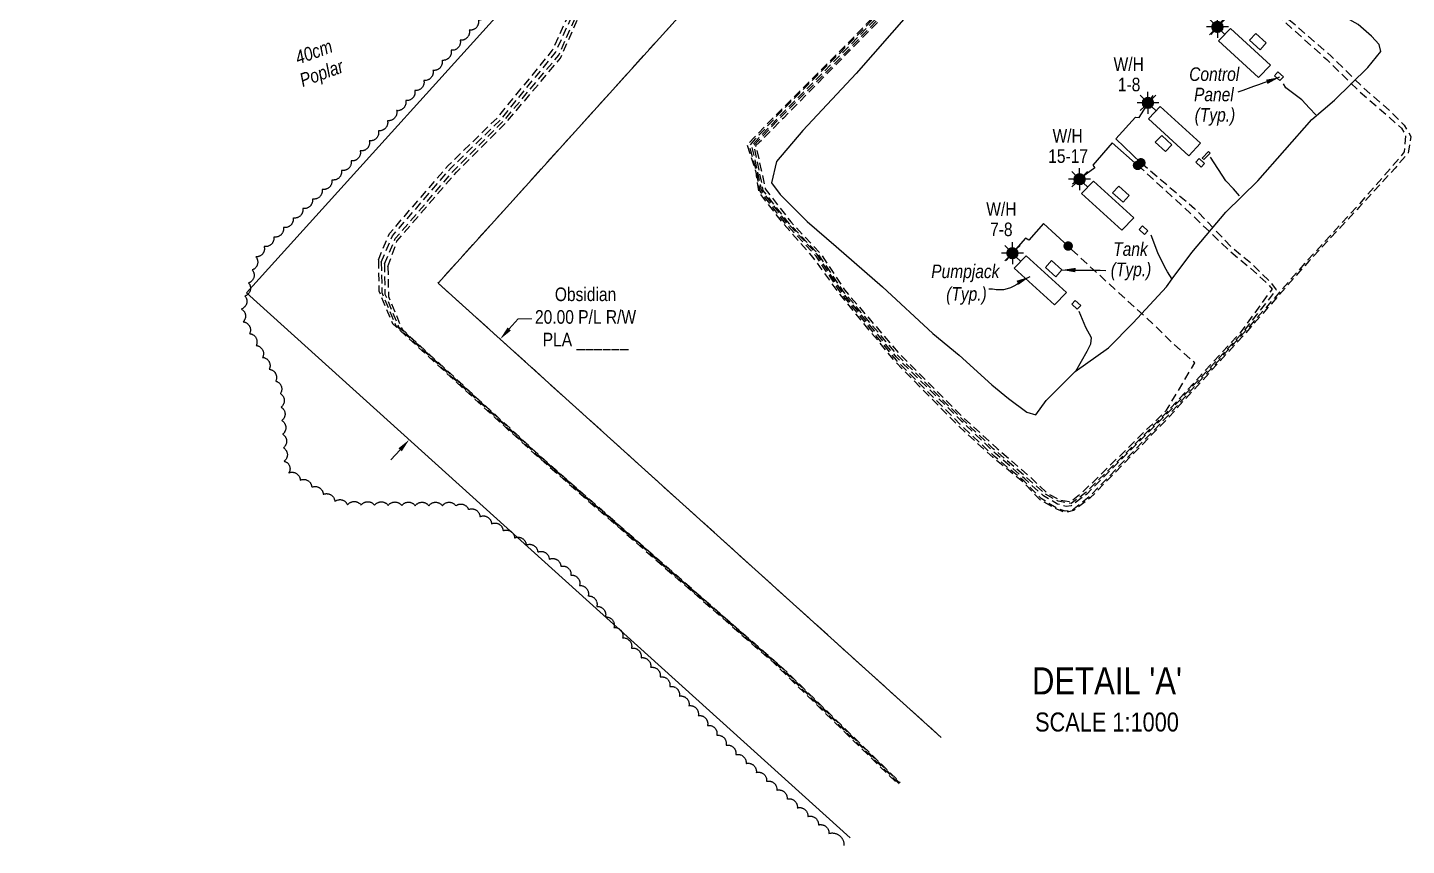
# Model space of a CAD drawing. Extents: x 603640 to 611240, y 5875768 to 5880939.
# Drawn here: x 603721 to 604737, y 5878498 to 5879101 of the extents above; entities that cross this region are included whole.
import ezdxf

# ---------------------------------------------------------------- set-up
doc = ezdxf.new("R2010")
doc.units = 0
doc.header["$LTSCALE"] = 5
doc.header["$PDMODE"] = 34
doc.header["$PDSIZE"] = 0.03
for name, pattern in [('0', [1, 1, 0]), ('foc-ACCESSROAD', [3.75, 2.5, -1.25]), ('UG_PIPE', [1.875, 1.25, -0.625])]:
    doc.linetypes.add(name, pattern=pattern)
doc.layers.get('Defpoints').update_dxf_attribs({"color": 9})
for name, color, linetype in [('AS-CABLE', 224, 'foc-CABLE'), ('AS-PIPE-UG', 44, 'UG_PIPE'), ('AS-SYMBOL', 7, 'Continuous'), ('C-RW', 13, 'Continuous'), ('C-WS', 13, 'foc-ACCESSROAD'), ('C-WS-S', 8, 'Continuous'), ('DETAIL-T', 7, 'Continuous'), ('T-BUSH', 110, '0'), ('T-BUSH-T', 110, 'Continuous')]:
    doc.layers.add(name, color=color, linetype=linetype)
for name, color, linetype, lineweight in [('AS-GENERAL', 48, 'Continuous', 18), ('C-RW-T', 13, 'Continuous', 9), ('C-WS-T', 13, 'Continuous', 9), ('T-TEXT', 48, 'Continuous', 18)]:
    doc.layers.add(name, color=color, linetype=linetype, lineweight=lineweight)
doc.layers.add('AS-PIPE-AG', color=7, linetype='Continuous', true_color=0x7d00fa)
doc.styles.add('80CG', font='ARIALN.TTF', dxfattribs={"height": 10})
doc.styles.add('80L', font='ARIALN.TTF', dxfattribs={"height": 10})
doc.styles.add('80LS', font='ARIALNI.TTF', dxfattribs={"height": 10})
doc.styles.add('foc-LtypeFont', font='ARIALN.TTF', dxfattribs={"height": 7.35})
doc.linetypes.add('foc-CABLE', pattern='A,2,-1,["C",foc-LtypeFont,S=0.2,R=0,X=-0.625,Y=-0.75],-1.24,8', length=12.24)
doc.dimstyles.new('Compass 5 000', dxfattribs={"dimscale": 5, "dimtxt": 9, "dimasz": 2, "dimexe": 0.2, "dimexo": 0.0625, "dimgap": 0.5, "dimtad": 0, "dimtih": 1, "dimtoh": 1, "dimzin": 0, "dimdsep": 46, "dimtxsty": '80CG', "dimcen": 0.1, "dimse1": 1, "dimse2": 1, "dimclrd": 256, "dimclrt": 256, "dimaunit": 1, "dimadec": 4, "dimazin": 0, "dimtfac": 0.06, "dimtofl": 0, "dimtmove": 0, "dimatfit": 1, "dimfxl": 0.2, "dimtolj": 1, "dimtzin": 0, "dimlwd": -1, "dimarcsym": 0})

# ---------------------------------------------------------------- blocks, each defined once
blk = doc.blocks.new('RISER')
h = blk.add_hatch(color=255)
h.dxf.hatch_style = 1
edge = h.paths.add_edge_path()
edge.add_arc((0, 0), 0.7, 0, 360)
blk.add_hatch(color=13).paths.add_polyline_path([(0.58, -0.15), (-0.58, -0.15, 0.774597)])
at = {"color": 13}
blk.add_line((-0.58, -0.15), (0.58, -0.15), dxfattribs=at)
blk.add_circle((0, 0), 0.6, dxfattribs=at)
blk = doc.blocks.new('GAS')
h = blk.add_hatch(color=255)
h.dxf.hatch_style = 1
edge = h.paths.add_edge_path()
edge.add_arc((0, 0), 0.9, 0, 360)
for p, q in [((-0.81, 0), (-1.62, 0)), ((-0.57, 0.57), (-1.14, 1.14)), ((0, 0.81), (0, 1.62)), ((0.57, 0.57), (1.14, 1.14)), ((1.62, 0), (0.81, 0)), ((-0.57, -0.57), (-1.14, -1.14)), ((0, -0.81), (0, -1.62)), ((1.14, -1.14), (0.57, -0.57))]:
    blk.add_line(p, q)
blk.add_circle((0, 0), 0.8)
blk = doc.blocks.new('*D522')
at = {"layer": 'C-RW-T', "transparency": 16777216}
for p, q in [((604075.9, 5878878.9), (604082.6, 5878886.3)), ((604082.6, 5878886.3), (604092.6, 5878886.3)), ((603995.5, 5878789.9), (603988.8, 5878782.5))]:
    blk.add_line(p, q, dxfattribs=at)
for points in [[(604074.7, 5878880), (604077.1, 5878877.7), (604069.2, 5878871.4)], [(603994.3, 5878791), (603996.8, 5878788.8), (604002.2, 5878797.3)]]:
    blk.add_solid(points, dxfattribs=at)
at = {"layer": 'Defpoints', "color": 0, "transparency": 16777216}
for p in [(604068.5, 5878872.1), (604069.2, 5878871.4), (604001.5, 5878798)]:
    blk.add_point(p, dxfattribs=at)
at = {"layer": 'C-RW-T', "transparency": 16777216, "insert": (604132.1, 5878886.3), "char_height": 10, "attachment_point": 5, "style": '80CG'}
blk.add_mtext('\\A1;Obsidian\\P20.00 P/L R/W\\PPLA ______', dxfattribs=at)

msp = doc.modelspace()

# ---------------------------------------------------------------- linework, layer by layer
at = {"layer": 'AS-CABLE', "flags": 128}
for points in [[(604364.432, 5879365.103), (604359.716, 5879366.027), (604351.633, 5879363.829), (604341.056, 5879353.782), (604335.591, 5879349.606), (604329.426, 5879340.458), (604323.047, 5879332.875), (604303.858, 5879310.109), (604298.667, 5879295.181), (604302.424, 5879287.603), (604314.998, 5879275.668), (604356.973, 5879241.811), (604392.149, 5879212.605), (604425.501, 5879187.781), (604425.436, 5879181.392), (604413.861, 5879160.015), (604397.914, 5879141.06), (604369.937, 5879110.961), (604331.38, 5879067.062), (604292.092, 5879024.998), (604272.814, 5879002.267), (604269.067, 5878986.53), (604275.361, 5878977.817), (604295.35, 5878957.939), (604316.717, 5878939.729), (604350.908, 5878909.804), (604387.952, 5878875.628), (604407.311, 5878859.616), (604431.406, 5878837.714), (604443.646, 5878827.618), (604457.304, 5878817.706), (604463.759, 5878815.553), (604471.312, 5878826.214), (604492.695, 5878847.666), (604517.384, 5878865.026), (604535.424, 5878883.321), (604559.968, 5878909.929), (604564.215, 5878915.854), (604578.738, 5878935.093), (604603.737, 5878964.983), (604627.272, 5878988.014), (604667.099, 5879033.236), (604683.785, 5879047.414), (604708.379, 5879071.434), (604717.856, 5879083.164), (604716.832, 5879088.33), (604711.167, 5879094.534), (604701.205, 5879103.027), (604692.802, 5879107.873)], [(604670.111, 5879036.678), (604665.43, 5879041.519), (604659.785, 5879047.649), (604647.9, 5879056.616), (604646.141, 5879059.339)], [(604613.813, 5878976.933), (604609.387, 5878982.153), (604603.697, 5878987.904), (604592.451, 5879005.409)], [(604564.195, 5878915.669), (604560.728, 5878920.9), (604558.769, 5878924.427), (604553.673, 5878935.063), (604548.778, 5878947.987)], [(604493.209, 5878847.916), (604501.697, 5878862.494), (604504.425, 5878867.819), (604504.829, 5878872.29), (604500.598, 5878879.854), (604495.657, 5878891.769)]]:
    msp.add_lwpolyline(points, dxfattribs=at)
at = {"layer": 'AS-GENERAL', "flags": 128}
for points in [[(604636.734, 5879073.171), (604627.92, 5879064.037), (604598.299, 5879091.047), (604607.113, 5879100.181)], [(604621.204, 5879091.576), (604625.818, 5879096.551), (604633.393, 5879089.686), (604628.995, 5879084.609)], [(604576.61, 5879006.359), (604585.008, 5879015.829), (604555.388, 5879042.839), (604546.926, 5879033.733)], [(604556.567, 5879021.488), (604551.848, 5879016.593), (604559.381, 5879009.681), (604564.032, 5879014.528)], [(604586.34, 5879004.724), (604591.08, 5879009.529), (604592.299, 5879008.277), (604587.58, 5879003.616)], [(604535.895, 5878960.776), (604527.082, 5878951.642), (604497.461, 5878978.652), (604506.274, 5878987.786)], [(604520.366, 5878979.181), (604524.979, 5878984.157), (604532.555, 5878977.292), (604528.157, 5878972.215)], [(604486.385, 5878905.822), (604477.571, 5878896.688), (604447.95, 5878923.698), (604456.764, 5878932.832)], [(604470.855, 5878924.227), (604475.469, 5878929.203), (604483.044, 5878922.338), (604478.646, 5878917.261)]]:
    msp.add_lwpolyline(points, close=True, dxfattribs=at)
for points in [[(604646.141, 5879064.592), (604643.618, 5879061.825), (604639.633, 5879065.459), (604642.156, 5879068.226), (604646.141, 5879064.592)], [(604585.636, 5878998.085), (604588.16, 5879000.853), (604584.175, 5879004.487), (604581.651, 5879001.719), (604585.636, 5878998.085)], [(604546.372, 5878951.223), (604543.848, 5878948.455), (604539.863, 5878952.089), (604542.387, 5878954.857), (604546.372, 5878951.223)], [(604496.862, 5878896.269), (604494.338, 5878893.501), (604490.353, 5878897.135), (604492.876, 5878899.903), (604496.862, 5878896.269)]]:
    msp.add_lwpolyline(points, dxfattribs=at)
at = {"layer": 'AS-PIPE-AG', "flags": 128}
for points in [[(604640.975, 5879110.836), (604622.21, 5879127.563), (604613.048, 5879117.05), (604611.436, 5879118.321), (604592.66, 5879095.681)], [(604541.194, 5879001.307), (604522.688, 5879018.891), (604537.358, 5879034.993), (604539.899, 5879034.57), (604550.222, 5879050.865)], [(604538.851, 5878999.359), (604519.961, 5879015.95), (604505.713, 5878999.654), (604507.402, 5878997.544), (604490.876, 5878985.497)], [(604487.644, 5878939.969), (604469.39, 5878956.644), (604458.776, 5878944.291), (604456.106, 5878945.773), (604441.712, 5878929.213)]]:
    msp.add_lwpolyline(points, dxfattribs=at)
at = {"layer": 'AS-PIPE-UG', "flags": 128}
for points in [[(604643.613, 5879113.264), (604643.693, 5879112.659), (604681.447, 5879079.737), (604704.667, 5879056.946), (604725.57, 5879038.661), (604735.067, 5879029.049), (604740.087, 5879020.646), (604738.009, 5879008.277), (604728.422, 5878997.321), (604702.059, 5878968.585), (604664.89, 5878928.823), (604617.83, 5878875.333), (604560.907, 5878812.935), (604503.905, 5878754.374), (604491.526, 5878745.057), (604485.825, 5878743.533), (604479.326, 5878746.131), (604467.306, 5878752.72), (604454.307, 5878766.134), (604432.375, 5878784.094), (604406.612, 5878807.669), (604359.936, 5878855.09), (604319.11, 5878904.903), (604299.851, 5878931.566), (604278.249, 5878955.805), (604259.75, 5878979.88), (604257.726, 5878994.528), (604257.646, 5878994.768), (604251.302, 5879014.486), (604256.272, 5879019.842), (604273.893, 5879038.127), (604319.44, 5879083.494), (604357.613, 5879122.336), (604375.568, 5879142.974), (604388.672, 5879159.65), (604390.59, 5879169.542), (604388.242, 5879175.831), (604367.859, 5879192.372), (604341.371, 5879216.987), (604313.165, 5879247.227), (604280.537, 5879280.748), (604257.287, 5879301.681), (604217.81, 5879336.911), (604203.187, 5879349.246), (604200.784, 5879352.129), (604203.681, 5879356.02), (604212.104, 5879365.802)], [(604541.194, 5879001.307), (604541.459, 5879001.247), (604580.761, 5878967.621), (604607.503, 5878939.654), (604622.786, 5878926.995), (604635.29, 5878914.75), (604640.96, 5878907.736), (604616.091, 5878876.232), (604560.368, 5878816.247), (604501.487, 5878757.312), (604489.952, 5878748.704), (604486.225, 5878748.219), (604479.77, 5878749.883), (604469.429, 5878756.018), (604455.671, 5878768.527), (604434.209, 5878787.067), (604409.634, 5878810.552), (604361.05, 5878858.247), (604321.088, 5878906.132), (604302.704, 5878933.679), (604280.262, 5878957.614), (604261.778, 5878981.039), (604258.825, 5878995.642), (604254.649, 5879013.842), (604258.141, 5879017.794), (604275.591, 5879036.198), (604320.923, 5879081.685), (604358.907, 5879120.732), (604377.516, 5879140.571), (604390.735, 5879158.846), (604393.553, 5879169.626), (604389.961, 5879177.775), (604368.898, 5879194.171), (604343.464, 5879217.816), (604314.893, 5879248.97), (604281.516, 5879281.863), (604259.41, 5879302.325), (604219.014, 5879338.035), (604205.065, 5879350.935), (604216.511, 5879361.871)], [(604538.876, 5878999.394), (604539.43, 5878999.114), (604577.424, 5878964.263), (604605.535, 5878937.256), (604621.622, 5878923.977), (604633.357, 5878913.381), (604637.863, 5878908.31), (604614.293, 5878876.037), (604560.183, 5878817.416), (604500.743, 5878758.371), (604489.732, 5878750.427), (604480.155, 5878752.001), (604470.388, 5878757.496), (604456.645, 5878769.781), (604432.495, 5878790.699), (604409.774, 5878812.216), (604362.144, 5878859.346), (604321.843, 5878906.782), (604304.072, 5878933.419), (604280.932, 5878957.919), (604263.047, 5878980.869), (604260.164, 5878995.163), (604256.153, 5879014.207), (604259.864, 5879017.993), (604276.476, 5879035.434), (604322.047, 5879080.626), (604360.435, 5879120.308), (604378.4, 5879139.941), (604392.314, 5879158.711), (604395.166, 5879169.377), (604390.675, 5879178.964), (604368.863, 5879196.019), (604344.633, 5879217.956), (604315.663, 5879250.014), (604282.311, 5879282.557), (604259.765, 5879303.624), (604219.533, 5879339.055), (604207.458, 5879349.896), (604218.309, 5879359.842)], [(604220.318, 5879357.884), (604210.756, 5879349.461), (604220.128, 5879339.774), (604261.173, 5879304.369), (604283.31, 5879283.541), (604317.336, 5879250.744), (604345.793, 5879218.506), (604369.992, 5879197.353), (604392.289, 5879179.748), (604397.464, 5879169.656), (604393.293, 5879156.832), (604378.84, 5879138.408), (604361.3, 5879118.994), (604322.052, 5879079.152), (604277.909, 5879034.275), (604260.034, 5879016.12), (604257.397, 5879013.692), (604261.603, 5878995.962), (604264.491, 5878982.054), (604283.235, 5878957.834), (604305.416, 5878934.179), (604322.902, 5878907.611), (604363.243, 5878860.605), (604410.823, 5878813.14), (604435.412, 5878790.869), (604457.944, 5878771.33), (604472.262, 5878757.911), (604480.949, 5878753.1), (604489.562, 5878751.731), (604498.939, 5878759.285), (604560.048, 5878818.945), (604580.836, 5878853.901), (604564.794, 5878868.174), (604551.111, 5878881.727), (604525.312, 5878905.153), (604488.233, 5878939.199), (604487.649, 5878939.954)], [(604640.975, 5879110.836), (604641.295, 5879110.391), (604678.184, 5879077.259), (604702.474, 5879053.569), (604723.007, 5879035.883), (604733.098, 5879026.676), (604736.296, 5879021.67), (604735.177, 5879009.251), (604725.969, 5878998.025), (604700.965, 5878969.694), (604664.241, 5878929.732), (604616.636, 5878875.578), (604560.528, 5878814.304), (604503.61, 5878755.658), (604490.936, 5878745.442), (604485.381, 5878744.567), (604478.791, 5878747.065), (604467.725, 5878753.919), (604455.031, 5878766.919), (604433.084, 5878785.178), (604407.945, 5878808.719), (604361.145, 5878855.789), (604320.399, 5878905.258), (604302.014, 5878932.5), (604279.948, 5878956.05), (604260.674, 5878980.405), (604258.046, 5878995.038), (604252.88, 5879013.492), (604257.347, 5879018.878), (604274.787, 5879037.627), (604319.879, 5879082.634), (604358.742, 5879122.156), (604376.807, 5879141.89), (604389.696, 5879159.415), (604392.578, 5879169.512), (604389.491, 5879176.666), (604368.369, 5879193.546), (604342.485, 5879217.372), (604314.304, 5879247.526), (604281.207, 5879280.973), (604257.661, 5879302.84), (604218.244, 5879337.521), (604202.812, 5879351.509)], [(603979.474, 5878929.702), (603987.722, 5878949.106), (604030.966, 5878999.259), (604067.74, 5879035.059), (604107.827, 5879084.183), (604132.646, 5879139.162), (604142.533, 5879180.762), (604147.538, 5879206.985), (604161.567, 5879240.527), (604165.269, 5879270.752), (604175.005, 5879297.934), (604186.661, 5879321.919), (604186.886, 5879322.044)], [(603981.642, 5878928.059), (603989.89, 5878947.462), (604033.134, 5878997.615), (604069.908, 5879033.416), (604109.995, 5879082.539), (604134.814, 5879137.518), (604144.701, 5879179.119), (604149.707, 5879205.342), (604163.735, 5879238.884), (604167.437, 5879269.108), (604177.174, 5879296.29), (604188.829, 5879320.275), (604189.054, 5879320.4)], [(603983.915, 5878926.855), (603991.989, 5878945.419), (604035.302, 5878995.972), (604071.772, 5879032.172), (604112.388, 5879080.636), (604137.222, 5879136.929), (604147.114, 5879178.969), (604152.28, 5879202.974), (604166.268, 5879237.984), (604169.31, 5879268.823), (604179.062, 5879295.906), (604190.523, 5879318.107), (604190.962, 5879318.442)], [(603986.473, 5878925.006), (603993.198, 5878943.671), (604036.961, 5878994.363), (604074.18, 5879031.502), (604113.657, 5879078.353), (604139.385, 5879136.749), (604148.523, 5879177.09), (604154.952, 5879202.674), (604167.846, 5879236.411), (604172.203, 5879269.313), (604181.235, 5879294.502), (604192.781, 5879316.414)], [(603979.474, 5878929.702), (603979.834, 5878906.981), (603989.826, 5878882.961), (604094.528, 5878786.897), (604270.82, 5878632.891), (604362.61, 5878543.357)], [(603981.642, 5878928.059), (603982.107, 5878905.777), (603992.099, 5878881.757), (604096.801, 5878785.693), (604273.093, 5878631.687), (604363.096, 5878543.895)], [(603983.915, 5878926.855), (603984.38, 5878904.573), (603994.372, 5878880.553), (604099.074, 5878784.489), (604275.366, 5878630.483), (604363.583, 5878544.434)], [(603986.473, 5878925.006), (603986.938, 5878902.725), (603996.93, 5878878.705), (604101.632, 5878782.64), (604277.924, 5878628.634), (604363.893, 5878544.778)]]:
    msp.add_lwpolyline(points, dxfattribs=at)
at = {"layer": 'C-RW'}
msp.add_lwpolyline([(604327.024, 5878503.96), (603882.45, 5878905.528), (604116.786, 5879164.916), (603883.415, 5879375.63), (603971.989, 5879429.296), (604077.05, 5879493.103), (604132.521, 5879554.394), (604206.683, 5879487.432), (604141.158, 5879415.074), (604049.99, 5879359.789), (604257.867, 5879172.094), (604023.517, 5878912.692), (604393.97, 5878578.075)], dxfattribs=at)
at = {"layer": 'C-RW', "flags": 128}
msp.add_lwpolyline([(604327.024, 5878503.96), (603882.45, 5878905.528), (604116.786, 5879164.916), (604079.895, 5879198.17), (604146.884, 5879272.338), (604257.867, 5879172.094), (604023.517, 5878912.692), (604393.97, 5878578.075)], dxfattribs=at)
at = {"layer": 'C-WS', "flags": 128}
msp.add_lwpolyline([(604393.97, 5878578.075), (604023.517, 5878912.692), (604458.723, 5879394.423), (604143.836, 5879678.738), (604379.608, 5879939.544)], dxfattribs=at)
at = {"layer": 'T-BUSH', "flags": 128}
msp.add_lwpolyline([(603721.084, 5879269.315, -0.52056705), (603729.555, 5879274.605, -0.52056705), (603738.026, 5879279.895, -0.52056705), (603746.498, 5879285.185, -0.52056705), (603754.969, 5879290.475, -0.52056705), (603763.44, 5879295.765, -0.52056705), (603771.912, 5879301.056, -0.52056705), (603780.383, 5879306.346, -0.52056705), (603788.855, 5879311.636, -0.52056705), (603797.326, 5879316.926, -0.52056705), (603805.797, 5879322.216, -0.52056705), (603814.269, 5879327.506, -0.52056705), (603822.74, 5879332.796, -0.52056705), (603831.211, 5879338.086, -0.52056705), (603839.683, 5879343.376, -0.52056705), (603848.154, 5879348.666, -0.52056705), (603856.626, 5879353.956, -0.52056705), (603865.337, 5879358.84, -0.52056705), (603874.049, 5879363.723, -0.52056705), (603882.762, 5879368.606, -0.52056705), (603891.474, 5879373.489, -0.52056705), (603900.186, 5879378.373, -0.52056705), (603908.898, 5879383.256, -0.52056705), (603918.429, 5879385.708, -0.52056705), (603928.32, 5879387.09, -0.52056705), (603938.212, 5879388.472, -0.52056705), (603948.103, 5879389.854, -0.52056705), (603957.121, 5879385.987, -0.52056705), (603966.031, 5879381.475, -0.52056705), (603974.941, 5879376.964, -0.52056705), (603983.852, 5879372.452, -0.52056705), (603992.762, 5879367.94, -0.52056705), (603998.823, 5879360.715, -0.52056705), (604002.894, 5879351.595, -0.52056705), (604006.966, 5879342.475, -0.52056705), (604011.037, 5879333.356, -0.52056705), (604015.108, 5879324.236, -0.52056705), (604019.18, 5879315.116, -0.52056705), (604023.251, 5879305.996, -0.52056705), (604027.322, 5879296.876, -0.52056705), (604031.394, 5879287.756, -0.52056705), (604035.465, 5879278.636, -0.52056705), (604039.536, 5879269.516, -0.52056705), (604043.608, 5879260.396, -0.52056705), (604047.679, 5879251.276, -0.52056705), (604051.75, 5879242.157, -0.52056705), (604055.822, 5879233.037, -0.52056705), (604059.893, 5879223.917, -0.52056705), (604063.964, 5879214.797, -0.52056705), (604069.721, 5879206.943, -0.52056705), (604077.502, 5879200.681, -0.52056705), (604085.283, 5879194.42, -0.52056705), (604090.674, 5879186.169, -0.52056705), (604095.417, 5879177.38, -0.52056705), (604100.16, 5879168.591, -0.52056705), (604097.443, 5879160.514, -0.52056705), (604091.122, 5879152.781, -0.52056705), (604084.801, 5879145.048, -0.52056705), (604078.481, 5879137.316, -0.52056705), (604072.16, 5879129.583, -0.52056705), (604065.839, 5879121.85, -0.52056705), (604059.518, 5879114.117, -0.52056705), (604053.151, 5879106.424, -0.52056705), (604046.458, 5879099.012, -0.52056705), (604039.764, 5879091.6, -0.52056705), (604033.07, 5879084.187, -0.52056705), (604026.376, 5879076.775, -0.52056705), (604019.682, 5879069.363, -0.52056705), (604012.988, 5879061.951, -0.52056705), (604006.294, 5879054.539, -0.52056705), (603999.6, 5879047.127, -0.52056705), (603992.907, 5879039.714, -0.52056705), (603986.213, 5879032.302, -0.52056705), (603979.519, 5879024.89, -0.52056705), (603972.825, 5879017.478, -0.52056705), (603966.131, 5879010.066, -0.52056705), (603959.429, 5879002.662, -0.52056705), (603952.304, 5878995.663, -0.52056705), (603945.178, 5878988.664, -0.52056705), (603938.053, 5878981.666, -0.52056705), (603930.928, 5878974.667, -0.52056705), (603923.803, 5878967.669, -0.52056705), (603916.678, 5878960.67, -0.52056705), (603909.552, 5878953.672, -0.52056705), (603902.427, 5878946.673, -0.52056705), (603895.302, 5878939.674, -0.52056705), (603889.25, 5878932.003, -0.52056705), (603886.583, 5878922.378, -0.52056705), (603883.915, 5878912.753, -0.52056705), (603881.248, 5878903.128, -0.52056705), (603878.581, 5878893.504, -0.52056705), (603879.834, 5878884.221, -0.52056705), (603884.643, 5878875.468, -0.52056705), (603889.452, 5878866.715, -0.52056705), (603894.261, 5878857.962, -0.52056705), (603899.07, 5878849.208, -0.52056705), (603903.879, 5878840.455, -0.52056705), (603907.294, 5878831.301, -0.52056705), (603907.86, 5878821.33, -0.52056705), (603908.427, 5878811.359, -0.52056705), (603908.994, 5878801.387, -0.52056705), (603909.561, 5878791.416, -0.52056705), (603910.128, 5878781.445, -0.52056705), (603913.467, 5878772.871, -0.52056705), (603921.955, 5878767.606, -0.52056705), (603930.442, 5878762.342, -0.52056705), (603938.929, 5878757.077, -0.52056705), (603947.416, 5878751.812, -0.52056705), (603956.731, 5878749.245, -0.52056705), (603966.718, 5878749.126, -0.52056705), (603976.704, 5878749.008, -0.52056705), (603986.691, 5878748.889, -0.52056705), (603996.678, 5878748.77, -0.52056705), (604006.664, 5878748.651, -0.52056705), (604016.652, 5878748.627, -0.52056705), (604026.639, 5878748.627, -0.52056705), (604036.626, 5878748.627, -0.52056705), (604045.84, 5878745.886, -0.52056705), (604054.353, 5878740.663, -0.52056705), (604062.865, 5878735.44, -0.52056705), (604071.378, 5878730.217, -0.52056705), (604079.891, 5878724.993, -0.52056705), (604088.403, 5878719.77, -0.52056705), (604096.916, 5878714.547, -0.52056705), (604105.429, 5878709.324, -0.52056705), (604113.941, 5878704.1, -0.52056705), (604121.351, 5878697.611, -0.52056705), (604127.693, 5878689.895, -0.52056705), (604134.035, 5878682.18, -0.52056705), (604140.377, 5878674.464, -0.52056705), (604146.719, 5878666.749, -0.52056705), (604153.06, 5878659.033, -0.52056705), (604159.402, 5878651.318, -0.52056705), (604165.921, 5878643.762, -0.52056705), (604172.985, 5878636.702, -0.52056705), (604180.05, 5878629.642, -0.52056705), (604187.114, 5878622.583, -0.52056705), (604194.179, 5878615.523, -0.52056705), (604201.243, 5878608.463, -0.52056705), (604208.294, 5878601.389, -0.52056705), (604215.136, 5878594.114, -0.52056705), (604221.979, 5878586.84, -0.52056705), (604228.822, 5878579.565, -0.52056705), (604235.665, 5878572.29, -0.52056705), (604242.821, 5878565.341, -0.52056705), (604250.37, 5878558.802, -0.52056705), (604257.92, 5878552.264, -0.52056705), (604265.469, 5878545.725, -0.52056705), (604273.019, 5878539.186, -0.52056705), (604280.568, 5878532.648, -0.52056705), (604288.118, 5878526.109, -0.52056705), (604295.849, 5878519.789, -0.52056705), (604303.639, 5878513.539, -0.52056705), (604311.429, 5878507.289, -0.52056705), (604322.434, 5878498.46, -0.52056705)], format="xyb", dxfattribs=at)

# ---------------------------------------------------------------- block references
at = {"layer": 'AS-SYMBOL', "color": 6, "xscale": 4.99790845, "yscale": 4.99790845, "zscale": 4.99790845}
for p in [(604538.851, 5878999.359), (604538.876, 5878999.394), (604541.194, 5879001.307), (604487.644, 5878939.969), (604487.649, 5878939.954)]:
    msp.add_blockref('RISER', p, dxfattribs=at)
at = {"layer": 'C-WS-S', "color": 6, "xscale": 4.993703744666632, "yscale": 4.993703744666632, "zscale": 4.993703744666632}
for p in [(604597.547, 5879101.349), (604546.44, 5879045.42), (604496.067, 5878989.178), (604446.558, 5878934.693)]:
    msp.add_blockref('GAS', p, dxfattribs=at)

# ---------------------------------------------------------------- texts
at = {"layer": 'AS-GENERAL', "insert": (604576.217, 5879071.572), "char_height": 9.98322, "attachment_point": 1, "line_spacing_factor": 0.900378, "style": '80L'}
msp.add_mtext_dynamic_manual_height_columns('\\pi0.59107;{\\fArial Narrow|b0|i1|c0|p34;Control \\P\\pi4.156;Panel\\P\\pi4.6293;(Typ.)}', width=37.49217, gutter_width=49.979, heights=[0], dxfattribs=at)
at = {"layer": 'C-WS-T', "char_height": 9.98741, "attachment_point": 1, "line_spacing_factor": 0.9, "style": '80L'}
for s, width, insert in [('\\pi0.80343;W/H\\P\\pi3.9713;1-8', 22.73302, (604520.308, 5879078.927)), ('\\pi4.3641;W/H\\P\\pi1.1826;15-17', 29.85443, (604471.787, 5879026.211)), ('\\pi0.80343;W/H\\P\\pi3.6205;7-8', 22.73302, (604426.506, 5878972.216))]:
    msp.add_mtext_dynamic_manual_height_columns(s, width=width, gutter_width=50, heights=[0], dxfattribs=dict(at, insert=insert))
at = {"layer": 'DETAIL-T', "color": 3, "insert": (604516.225, 5878605.902), "char_height": 19.96798, "width": 176.65113, "attachment_point": 5, "style": '80CG'}
msp.add_mtext("DETAIL 'A'\\P{\\H0.7x;SCALE 1:1000}", dxfattribs=at)
at = {"layer": 'T-BUSH-T', "linetype": 'Continuous', "insert": (603930.174, 5879087.703), "char_height": 9.9874, "width": 34.16334, "attachment_point": 2, "rotation": 20, "style": '80LS'}
msp.add_mtext('40cm \\PPoplar', dxfattribs=at)
at = {"layer": 'T-TEXT', "insert": (604386.422, 5878926.326), "char_height": 9.98322, "attachment_point": 1, "style": '80L'}
msp.add_mtext_dynamic_manual_height_columns('\\pi0.35782;{\\fArial Narrow|b0|i1|c0|p34;Pumpjack\\P\\pi11.376;(Typ.)}', width=50.98583, gutter_width=49.979, heights=[0], dxfattribs=at)

# ---------------------------------------------------------------- dimensions: what is measured, and where the dimension line sits
at = {"layer": 'C-RW-T'}
dim = msp.add_linear_dim(base=(604069.188, 5878871.439), p1=(604001.517, 5878797.979), p2=(604068.463, 5878872.094), angle=47.909627, text='Obsidian\\P20.00 P/L R/W\\PPLA ______', dimstyle='Compass 5 000', dxfattribs=at)
dim.commit()
dim.dimension.update_dxf_attribs({"geometry": '*D522', "text_midpoint": (604132.134, 5878886.28), "dimtype": 161})

# ---------------------------------------------------------------- leaders
at = {"layer": 'AS-GENERAL', "path_type": 1}
for points in [[(604643.361, 5879064.288), (604612.512, 5879053.254)], [(604483.044, 5878922.338), (604515.359, 5878922.057)], [(604459.313, 5878917.36), (604440.056, 5878907.799), (604429.263, 5878908.29)]]:
    msp.add_leader(points, dimstyle='Compass 5 000', override={"dimgap": 0.5, "dimtad": 0}, dxfattribs=at)

# ---------------------------------------------------------------- next in the draw order: texts
at = {"layer": 'AS-GENERAL', "insert": (604518.465, 5878942.731), "char_height": 9.98322, "attachment_point": 1, "line_spacing_factor": 0.900378, "style": '80L', "bg_fill": 3, "box_fill_scale": 1.15, "bg_fill_color": 256, "bg_fill_transparency": 0}
msp.add_mtext_dynamic_manual_height_columns('\\pi2.3633;{\\fArial Narrow|b0|i1|c0|p34;Tank\\P\\pi0.55189;(Typ.)}', width=29.33734, gutter_width=49.979, heights=[0], dxfattribs=at)

doc.saveas('drawing.dxf')
